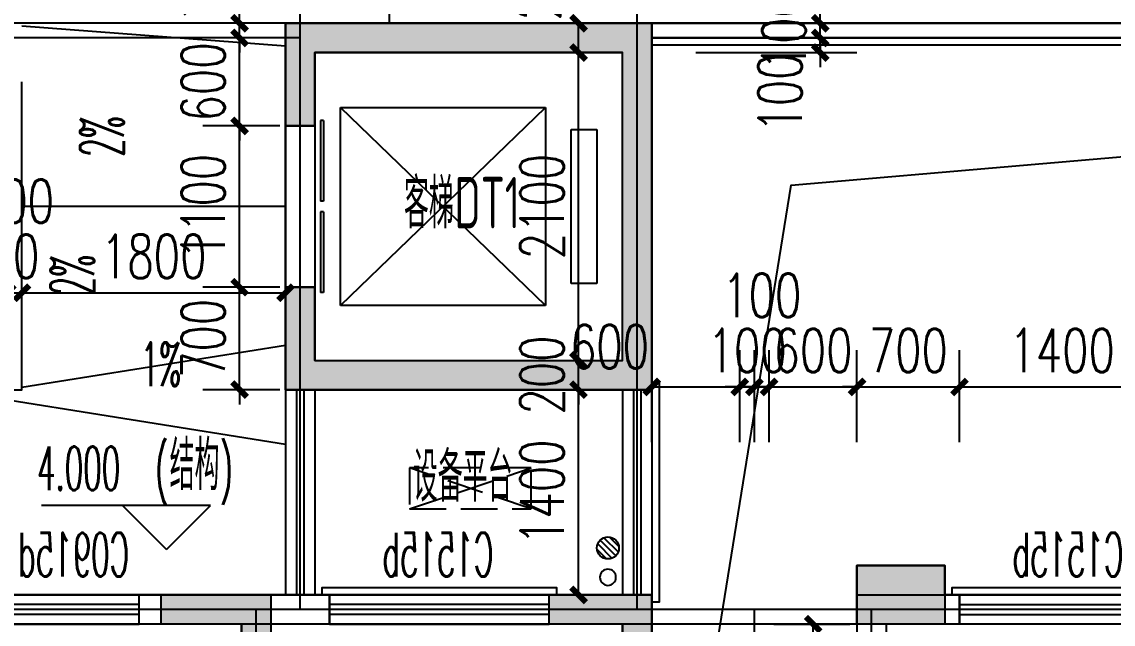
# Model space of a CAD drawing. Extents: x -129588 to 17450, y 1144 to 109436.
# Drawn here: x -21914 to -14465, y 83898 to 88008 of the extents above; entities that cross this region are included whole.
import ezdxf

# ---------------------------------------------------------------- set-up
doc = ezdxf.new("R2010")
doc.units = 0
doc.header["$LTSCALE"] = 1000
doc.header["$MEASUREMENT"] = 0
doc.linetypes.add('DASH', pattern=[0.35, 0.25, -0.1])
for name, color, linetype in [('_S-空调立管', 7, 'Continuous'), ('A-EVTR', 5, 'Continuous'), ('A-洞口', 105, 'Continuous'), ('A-空调室外机', 5, 'DASH'), ('A-第三道尺寸线', 105, 'Continuous'), ('A-线脚看线', 9, 'Continuous'), ('AE-FLOR', 151, 'Continuous'), ('DIM_ELEV', 3, 'Continuous'), ('DIM_SYMB', 3, 'Continuous'), ('DOTE', 16, 'Continuous'), ('LABEL_PM', 7, 'Continuous'), ('NL', 5, 'Continuous'), ('PUB_HATCH', 8, 'Continuous'), ('PUB_TEXT', 7, 'Continuous'), ('WALL', 2, 'Continuous'), ('WINDOW', 4, 'Continuous'), ('WINDOW_TEXT', 7, 'Continuous'), ('ys', 154, 'Continuous'), ('剪力墙', 6, 'Continuous'), ('栏杆', 142, 'Continuous')]:
    doc.layers.add(name, color=color, linetype=linetype)
doc.layers.add('A-area(算全面积)', color=21, linetype='Continuous', plot=False)
doc.layers.add('A-area(算半面积)', color=23, linetype='Continuous', plot=False)
doc.styles.add('_TCH_DIM', font='SIMPLEX.shx', dxfattribs={"width": 0.7, "bigfont": 'GBCBIG.shx'})
doc.styles.add('_TCH_DIM_T3', font='SIMPLEX.shx', dxfattribs={"width": 0.705882, "bigfont": 'GBCBIG.shx'})
doc.styles.add('_TCH_WINDOW', font='SIMPLEX.shx', dxfattribs={"width": 0.7, "height": 3.5, "bigfont": 'GBCBIG.shx'})
doc.styles.get("Standard").update_dxf_attribs({"font": 'gbenor.shx', "width": 0.7, "bigfont": 'gbcbig.shx'})
doc.dimstyles.new('_TCH_ARCH&&100', dxfattribs={"dimtxt": 297.5, "dimasz": 100, "dimexe": 250, "dimexo": 300, "dimgap": 100, "dimtad": 1, "dimdec": 0, "dimzin": 0, "dimdsep": 46, "dimtxsty": '_TCH_DIM_T3', "dimblk": 'ARCHTICK', "dimcen": 0.09, "dimclrt": 7, "dimazin": 2, "dimtfac": 1, "dimtdec": 0, "dimtix": 1, "dimtmove": 2, "dimatfit": 3, "dimfxl": 0, "dimtolj": 1, "dimtzin": 0, "dimarcsym": 0})

# ---------------------------------------------------------------- blocks, each defined once
blk = doc.blocks.new('zhouxianssceng0329')
at = {"layer": 'DOTE'}
for p, q in [((-20013.7, 143398.2), (-20013.7, 156469.4)), ((-17713.7, 143398.2), (-17713.7, 156469.4)), ((5501.3, 147398.2), (-22013.7, 147398.2)), ((-20013.7, 147298.2), (-44988.6, 147298.2)), ((-3313.7, 143398.2), (-44988.6, 143398.2)), ((-20313.7, 132089.9), (-20313.7, 143398.2)), ((-16913.7, 132089.9), (-16913.7, 143398.2)), ((-16113.7, 132089.9), (-16113.7, 143398.2)), ((5501.3, 143298.2), (-44988.6, 143298.2))]:
    blk.add_line(p, q, dxfattribs=at)
blk = doc.blocks.new('jgjlq030328')
at = {"layer": 'PUB_HATCH'}
for points in [[(-266435, 20211.9), (-266435, 20911.9), (-263935, 20911.9), (-263935, 18411.9), (-266435, 18411.9), (-266435, 19111.9), (-266235, 19111.9), (-266235, 18611.9), (-264135, 18611.9), (-264135, 20711.9), (-266235, 20711.9), (-266235, 20211.9)], [(-262535, 17211.9), (-261935, 17211.9), (-261935, 16811.9), (-262535, 16811.9)], [(-267135, 13911.9), (-266735, 13911.9), (-266735, 16811.9), (-267285, 16811.9), (-267285, 17011.9), (-266535, 17011.9), (-266535, 13711.9), (-266735, 13711.9), (-267135, 13711.9)], [(-264635, 17011.9), (-263935, 17011.9), (-263935, 15361.9), (-264135, 15361.9), (-264135, 16811.9), (-264635, 16811.9)]]:
    blk.add_hatch(color=256, dxfattribs=at).paths.add_polyline_path(points)
at = {"layer": '剪力墙'}
for points in [[(-266435, 20211.9), (-266435, 20911.9), (-263935, 20911.9), (-263935, 18411.9), (-266435, 18411.9), (-266435, 19111.9), (-266235, 19111.9), (-266235, 18611.9), (-264135, 18611.9), (-264135, 20711.9), (-266235, 20711.9), (-266235, 20211.9)], [(-262535, 17211.9), (-261935, 17211.9), (-261935, 16811.9), (-262535, 16811.9)], [(-267135, 13911.9), (-266735, 13911.9), (-266735, 16811.9), (-267285, 16811.9), (-267285, 17011.9), (-266535, 17011.9), (-266535, 13711.9), (-266735, 13711.9), (-267135, 13711.9)], [(-264635, 17011.9), (-263935, 17011.9), (-263935, 15361.9), (-264135, 15361.9), (-264135, 16811.9), (-264635, 16811.9)]]:
    blk.add_lwpolyline(points, close=True, dxfattribs=at)
blk.add_lwpolyline([(-262335, 16811.9), (-262335, 16811.9)], dxfattribs=at)
blk = doc.blocks.new('$TCHSYS$WIN2D')
for p, q in [((-0.5, 0.5), (0.5, 0.5)), ((-0.5, 0.5), (-0.5, -0.5)), ((0.5, 0.5), (0.5, -0.5)), ((0.5, 0.1667), (-0.5, 0.1667)), ((0.5, -0.1667), (-0.5, -0.1667)), ((-0.5, -0.5), (0.5, -0.5))]:
    blk.add_line(p, q)
blk = doc.blocks.new('a3huxing0323')
at = {"layer": 'WALL'}
for p, q in [((11207.6, 169534.8), (10507.6, 169534.8)), ((10507.6, 169534.8), (10507.6, 169334.8)), ((11207.6, 169534.8), (11207.6, 166434.8)), ((10507.6, 169334.8), (11007.6, 169334.8)), ((11007.6, 169334.8), (11007.6, 166334.8))]:
    blk.add_line(p, q, dxfattribs=at)
at = {"layer": 'WINDOW'}
ref = blk.add_blockref('$TCHSYS$WIN2D', (9757.6, 169434.8), dxfattribs=dict(at, xscale=1500, yscale=-200, zscale=1500))
ref.add_attrib('A', 'C1515b', (9390.1, 169661), dxfattribs={"layer": 'WINDOW_TEXT', "height": 297.5, "style": '_TCH_WINDOW', "width": 0.494118})
blk = doc.blocks.new('a3+huxing0323')
at = {"layer": 'WALL'}
for p, q in [((-28214.3, 149885.5), (-28214.3, 146785.5)), ((-27514.3, 149885.5), (-28214.3, 149885.5)), ((-27514.3, 149685.5), (-27514.3, 149885.5)), ((-25514.3, 149885.5), (-26014.3, 149885.5)), ((-26014.3, 149885.5), (-26014.3, 149685.5)), ((-24714.3, 149885.5), (-25514.3, 149885.5)), ((-24714.3, 149685.5), (-24714.3, 149885.5)), ((-28014.3, 149685.5), (-28014.3, 146685.5)), ((-28014.3, 149685.5), (-27514.3, 149685.5)), ((-26014.3, 149685.5), (-25614.3, 149685.5)), ((-25614.3, 149685.5), (-25614.3, 146685.5)), ((-25414.3, 149685.5), (-25414.3, 146685.5)), ((-25414.3, 149685.5), (-24714.3, 149685.5))]:
    blk.add_line(p, q, dxfattribs=at)
at = {"layer": 'WINDOW'}
ref = blk.add_blockref('$TCHSYS$WIN2D', (-26764.3, 149785.5), dxfattribs=dict(at, xscale=1500, yscale=200, zscale=1500, rotation=180))
ref.add_attrib('A', 'C1515b', (-27131.8, 150011.7), dxfattribs={"layer": 'WINDOW_TEXT', "height": 297.5, "style": '_TCH_WINDOW', "width": 0.494118})
ref = blk.add_blockref('$TCHSYS$WIN2D', (-24264.3, 149785.5), dxfattribs=dict(at, xscale=900, yscale=200, zscale=900, rotation=180))
ref.add_attrib('A', 'C0915d', (-24645.8, 150011.7), dxfattribs={"layer": 'WINDOW_TEXT', "height": 297.5, "style": '_TCH_WINDOW', "width": 0.494118})
blk = doc.blocks.new('ssxianjiao0329')
at = {"layer": 'A-线脚看线'}
for points in [[(-10063.7, 143498.2), (-10063.7, 143548.2), (-5563.7, 143548.2), (-5563.7, 147248.2), (-17613.7, 147248.2)], [(-17613.7, 144948.2), (-17563.7, 144948.2), (-17563.7, 143448.2), (-17613.7, 143448.2)], [(-19863.7, 143498.2), (-19863.7, 143548.2), (-18263.7, 143548.2), (-18263.7, 143498.2)], [(-15563.7, 143498.2), (-15563.7, 143548.2), (-13963.7, 143548.2), (-13963.7, 143498.2)]]:
    blk.add_lwpolyline(points, dxfattribs=at)
blk = doc.blocks.new('ktswaj')
at = {"linetype": 'DASH'}
blk.add_lwpolyline([(15990.1, 179082.6), (15990.1, 178253.3), (16268.4, 178253.3), (16268.4, 179082.6)], close=True, dxfattribs=at)
for points in [[(15990.1, 179082.6), (16268.4, 178253.3)], [(15990.1, 178253.3), (16268.4, 179082.6)]]:
    blk.add_lwpolyline(points, dxfattribs=at)
blk = doc.blocks.new('$DORLIB2D$00000127')
at = {"color": 0}
for points in [[(-0.5333, 0.7949), (-0.5333, 0.6904)], [(-0.0333, 0.7949), (-0.5333, 0.7949)], [(-0.0333, 0.7949), (-0.0333, 0.6904)], [(0.5333, 0.7949), (0.0333, 0.7949)], [(0.0333, 0.7949), (0.0333, 0.6904)], [(0.5333, 0.7949), (0.5333, 0.6904)], [(-0.0333, 0.6904), (-0.5333, 0.6904)], [(0.5333, 0.6904), (0.0333, 0.6904)], [(0.5, 0.5), (-0.5, 0.5)]]:
    blk.add_lwpolyline(points, dxfattribs=at)
blk = doc.blocks.new('3-122')
at = {"layer": 'A-area(算全面积)'}
blk.add_lwpolyline([(-139372, 87898.2), (-139372, 80998.2), (-137972, 80998.2), (-137971.8, 84298.2), (-137372, 84298.2), (-137372, 84098.2), (-127272, 84098.2), (-127272, 87898.2)], close=True, dxfattribs=at)
at = {"layer": 'A-EVTR'}
for p, q in [((-141497, 86073.2), (-141497, 87423.2)), ((-141497, 87423.2), (-140097, 87423.2)), ((-140097, 86073.2), (-141497, 87423.2)), ((-141497, 86073.2), (-140097, 87423.2)), ((-140097, 87423.2), (-140097, 86073.2)), ((-139922, 86223.2), (-139922, 87273.2)), ((-139922, 87273.2), (-139747, 87273.2)), ((-139747, 87273.2), (-139747, 86223.2)), ((-139747, 86223.2), (-139922, 86223.2)), ((-140097, 86073.2), (-141497, 86073.2))]:
    blk.add_line(p, q, dxfattribs=at)
at = {"layer": 'AE-FLOR'}
for points in [[(-139372, 87998.2), (-127172, 87998.2), (-127172, 83898.2), (-131772, 83898.2)], [(-139372, 87898.2), (-127272, 87898.2), (-127272, 84098.2), (-131772, 84098.2)], [(-146672, 85498.2), (-143672, 85498.2), (-143672, 87598.2)], [(-141872, 85498.2), (-141872, 84098.2)], [(-141672, 85498.2), (-141672, 84098.2)], [(-139572, 85498.2), (-139572, 84098.2)], [(-139372, 85498.2), (-139372, 84098.2)]]:
    blk.add_lwpolyline(points, dxfattribs=at)
at = {"layer": 'DIM_ELEV'}
for p, q in [((-142384.3, 84707.4), (-143537.6, 84707.4)), ((-142684.3, 84407.4), (-142984.3, 84707.4)), ((-142684.3, 84407.4), (-142384.3, 84707.4))]:
    blk.add_line(p, q, dxfattribs=at)
at = {"layer": 'WALL'}
for p, q in [((-141872, 87998.2), (-139372, 87998.2)), ((-141872, 87998.2), (-141872, 87298.2)), ((-139372, 85498.2), (-139372, 87998.2)), ((-141672, 87798.2), (-139572, 87798.2)), ((-141672, 87298.2), (-141672, 87798.2)), ((-139572, 85698.2), (-139572, 87798.2)), ((-141872, 87298.2), (-141672, 87298.2)), ((-141672, 86198.2), (-141872, 86198.2)), ((-141872, 86198.2), (-141872, 85498.2)), ((-141672, 85698.2), (-141672, 86198.2)), ((-141672, 85698.2), (-139572, 85698.2)), ((-141872, 85498.2), (-139372, 85498.2))]:
    blk.add_line(p, q, dxfattribs=at)
at = {"layer": '栏杆'}
for points in [[(-141797, 85498.2), (-141797, 84098.2)], [(-141747, 85498.2), (-141747, 84098.2)], [(-139497, 85498.2), (-139497, 84098.2)], [(-139447, 85498.2), (-139447, 84098.2)]]:
    blk.add_lwpolyline(points, dxfattribs=at)
at = {"layer": 'A-空调室外机', "rotation": 90}
blk.add_blockref('ktswaj', (38057.3, 68695.7), dxfattribs=at)
at = {"layer": 'WINDOW', "xscale": 1100, "yscale": -200, "zscale": 1100, "rotation": 90}
blk.add_blockref('$DORLIB2D$00000127', (-141772, 86748.2), dxfattribs=at)
at = {"layer": 'PUB_TEXT', "width": 0.7}
for s, height, p in [('客梯', 337.59, (-141064.1, 86599.6)), ('DT1', 350, (-140720, 86599.6)), ('设备平台', 337.59, (-141003.6, 84734.2))]:
    blk.add_text(s, height=height, dxfattribs=at).set_placement(p)
at = {"layer": 'PUB_TEXT', "style": '_TCH_DIM'}
for s, height, width, p in [('(', 297.5, 0.494118, (-142761.4, 84812.4)), ('结构', 337.59, 0.7, (-142663.4, 84812.4)), (')', 297.5, 0.494118, (-142319.3, 84812.4)), ('4.000', 297.5, 0.494118, (-143567.6, 84812.4))]:
    blk.add_text(s, height=height, dxfattribs=dict(at, width=width)).set_placement(p)
blk = doc.blocks.new('_LV13')
at = {"color": 0}
for p, q in [((-0.071, 0.495), (-0.495, 0.071)), ((0.183, 0.465), (-0.465, -0.183)), ((0.354, 0.354), (-0.354, -0.354)), ((0.465, 0.183), (-0.183, -0.465)), ((0.495, -0.071), (0.071, -0.495))]:
    blk.add_line(p, q, dxfattribs=at)
blk.add_circle((0, 0), 0.5)
blk = doc.blocks.new('jfdsjajkjkjkjkh')
at = {"layer": '_S-空调立管'}
blk.add_lwpolyline([(-17913.7, 146763.3, 1), (-17913.7, 146653.3, 1)], format="xyb", close=True, dxfattribs=at)
at = {"layer": 'NL', "ltscale": 0.5, "extrusion": (0, 0, -1), "xscale": -150, "yscale": 150, "zscale": -150, "rotation": 270}
blk.add_blockref('_LV13', (17913.7, 146908.3), dxfattribs=at)
blk = doc.blocks.new('_ArchTick')
at = {"color": 0, "linetype": 'ByBlock', "const_width": 0.4}
blk.add_lwpolyline([(-0.5, -0.5), (0.5, 0.5)], dxfattribs=at)
blk = doc.blocks.new('*D420')
at = {"layer": 'A-第三道尺寸线', "color": 0, "lineweight": -2, "transparency": 16777216}
for p, q in [((-16781.5, 83898.2), (-16262.9, 83898.2)), ((-16512.9, 81598.2), (-16512.9, 83898.2)), ((-16781.5, 81598.2), (-16262.9, 81598.2))]:
    blk.add_line(p, q, dxfattribs=at)
at = {"layer": 'Defpoints', "color": 0, "transparency": 16777216}
for p in [(-17081.5, 83898.2), (-16512.9, 83898.2), (-17081.5, 81598.2)]:
    blk.add_point(p, dxfattribs=at)
at = {"layer": 'A-第三道尺寸线', "color": 0, "lineweight": -2, "transparency": 16777216, "xscale": 100, "yscale": 100, "zscale": 100}
for p, rotation in [((-16512.9, 83898.2), 90), ((-16512.9, 81598.2), 270)]:
    blk.add_blockref('_ArchTick', p, dxfattribs=dict(at, rotation=rotation))
at = {"layer": 'A-第三道尺寸线', "color": 7, "transparency": 16777216, "insert": (-16761.7, 82748.2), "char_height": 297.5, "attachment_point": 5, "rotation": 90, "style": '_TCH_DIM_T3'}
blk.add_mtext('\\A1;2300', dxfattribs=at)
blk = doc.blocks.new('*D424')
at = {"layer": 'A-第三道尺寸线', "color": 0, "lineweight": -2, "transparency": 16777216}
for p, q in [((-18791.2, 87998.2), (-17864.3, 87998.2)), ((-18114.3, 87798.2), (-18114.3, 87998.2)), ((-18791.2, 87798.2), (-17864.3, 87798.2))]:
    blk.add_line(p, q, dxfattribs=at)
at = {"layer": 'Defpoints', "color": 0, "transparency": 16777216}
for p in [(-19091.2, 87998.2), (-18114.3, 87998.2), (-19091.2, 87798.2)]:
    blk.add_point(p, dxfattribs=at)
at = {"layer": 'A-第三道尺寸线', "color": 0, "lineweight": -2, "transparency": 16777216, "xscale": 100, "yscale": 100, "zscale": 100}
for p, rotation in [((-18114.3, 87998.2), 90), ((-18114.3, 87798.2), 270)]:
    blk.add_blockref('_ArchTick', p, dxfattribs=dict(at, rotation=rotation))
at = {"layer": 'A-第三道尺寸线', "color": 7, "transparency": 16777216, "insert": (-18389.3, 88287.2), "char_height": 297.5, "attachment_point": 5, "rotation": 90, "style": '_TCH_DIM_T3'}
blk.add_mtext('\\A1;200', dxfattribs=at)
blk = doc.blocks.new('*D425')
at = {"layer": 'A-第三道尺寸线', "color": 0, "lineweight": -2, "transparency": 16777216}
for p, q in [((-18791.2, 87798.2), (-17864.3, 87798.2)), ((-18114.3, 85698.2), (-18114.3, 87798.2)), ((-18791.2, 85698.2), (-17864.3, 85698.2))]:
    blk.add_line(p, q, dxfattribs=at)
at = {"layer": 'Defpoints', "color": 0, "transparency": 16777216}
for p in [(-19091.2, 87798.2), (-18114.3, 87798.2), (-19091.2, 85698.2)]:
    blk.add_point(p, dxfattribs=at)
at = {"layer": 'A-第三道尺寸线', "color": 0, "lineweight": -2, "transparency": 16777216, "xscale": 100, "yscale": 100, "zscale": 100}
for p, rotation in [((-18114.3, 87798.2), 90), ((-18114.3, 85698.2), 270)]:
    blk.add_blockref('_ArchTick', p, dxfattribs=dict(at, rotation=rotation))
at = {"layer": 'A-第三道尺寸线', "color": 7, "transparency": 16777216, "insert": (-18363, 86748.2), "char_height": 297.5, "attachment_point": 5, "rotation": 90, "style": '_TCH_DIM_T3'}
blk.add_mtext('\\A1;2100', dxfattribs=at)
blk = doc.blocks.new('*D426')
at = {"layer": 'A-第三道尺寸线', "color": 0, "lineweight": -2, "transparency": 16777216}
for p, q in [((-18114.3, 85698.2), (-18114.3, 85798.2)), ((-18791.2, 85698.2), (-17864.3, 85698.2)), ((-18114.3, 85498.2), (-18114.3, 85698.2)), ((-18791.2, 85498.2), (-17864.3, 85498.2)), ((-18114.3, 85498.2), (-18114.3, 85398.2))]:
    blk.add_line(p, q, dxfattribs=at)
at = {"layer": 'Defpoints', "color": 0, "transparency": 16777216}
for p in [(-19091.2, 85698.2), (-18114.3, 85698.2), (-19091.2, 85498.2)]:
    blk.add_point(p, dxfattribs=at)
at = {"layer": 'A-第三道尺寸线', "color": 0, "lineweight": -2, "transparency": 16777216, "xscale": 100, "yscale": 100, "zscale": 100}
for p, rotation in [((-18114.3, 85698.2), 270), ((-18114.3, 85498.2), 90)]:
    blk.add_blockref('_ArchTick', p, dxfattribs=dict(at, rotation=rotation))
at = {"layer": 'A-第三道尺寸线', "color": 7, "transparency": 16777216, "insert": (-18363, 85598.2), "char_height": 297.5, "attachment_point": 5, "rotation": 90, "style": '_TCH_DIM_T3'}
blk.add_mtext('\\A1;200', dxfattribs=at)
blk = doc.blocks.new('*D427')
at = {"layer": 'A-第三道尺寸线', "color": 0, "lineweight": -2, "transparency": 16777216}
for p, q in [((-18791.2, 85498.2), (-17864.3, 85498.2)), ((-18114.3, 84098.2), (-18114.3, 85498.2)), ((-18791.2, 84098.2), (-17864.3, 84098.2))]:
    blk.add_line(p, q, dxfattribs=at)
at = {"layer": 'Defpoints', "color": 0, "transparency": 16777216}
for p in [(-19091.2, 85498.2), (-18114.3, 85498.2), (-19091.2, 84098.2)]:
    blk.add_point(p, dxfattribs=at)
at = {"layer": 'A-第三道尺寸线', "color": 0, "lineweight": -2, "transparency": 16777216, "xscale": 100, "yscale": 100, "zscale": 100}
for p, rotation in [((-18114.3, 85498.2), 90), ((-18114.3, 84098.2), 270)]:
    blk.add_blockref('_ArchTick', p, dxfattribs=dict(at, rotation=rotation))
at = {"layer": 'A-第三道尺寸线', "color": 7, "transparency": 16777216, "insert": (-18363, 84798.2), "char_height": 297.5, "attachment_point": 5, "rotation": 90, "style": '_TCH_DIM_T3'}
blk.add_mtext('\\A1;1400', dxfattribs=at)
blk = doc.blocks.new('*D439')
at = {"layer": 'A-第三道尺寸线', "color": 0, "lineweight": -2, "transparency": 16777216}
for p, q in [((-17613.7, 85140.7), (-17613.7, 85767)), ((-17013.7, 85140.7), (-17013.7, 85767)), ((-17613.7, 85517), (-17013.7, 85517))]:
    blk.add_line(p, q, dxfattribs=at)
at = {"layer": 'Defpoints', "color": 0, "transparency": 16777216}
for p in [(-17013.7, 85517), (-17613.7, 84840.7), (-17013.7, 84840.7)]:
    blk.add_point(p, dxfattribs=at)
at = {"layer": 'A-第三道尺寸线', "color": 0, "lineweight": -2, "transparency": 16777216, "xscale": 100, "yscale": 100, "zscale": 100, "rotation": 180}
blk.add_blockref('_ArchTick', (-17613.7, 85517), dxfattribs=at)
at = {"layer": 'A-第三道尺寸线', "color": 0, "lineweight": -2, "transparency": 16777216, "xscale": 100, "yscale": 100, "zscale": 100}
blk.add_blockref('_ArchTick', (-17013.7, 85517), dxfattribs=at)
at = {"layer": 'A-第三道尺寸线', "color": 7, "transparency": 16777216, "insert": (-17902.7, 85792), "char_height": 297.5, "attachment_point": 5, "style": '_TCH_DIM_T3'}
blk.add_mtext('\\A1;600', dxfattribs=at)
blk = doc.blocks.new('*D440')
at = {"layer": 'A-第三道尺寸线', "color": 0, "lineweight": -2, "transparency": 16777216}
for p, q in [((-17013.7, 85140.7), (-17013.7, 85767)), ((-16913.7, 85140.7), (-16913.7, 85767)), ((-17013.7, 85517), (-17113.7, 85517)), ((-17013.7, 85517), (-16913.7, 85517)), ((-16913.7, 85517), (-16813.7, 85517))]:
    blk.add_line(p, q, dxfattribs=at)
at = {"layer": 'Defpoints', "color": 0, "transparency": 16777216}
for p in [(-16913.7, 85517), (-17013.7, 84840.7), (-16913.7, 84840.7)]:
    blk.add_point(p, dxfattribs=at)
at = {"layer": 'A-第三道尺寸线', "color": 0, "lineweight": -2, "transparency": 16777216, "xscale": 100, "yscale": 100, "zscale": 100}
blk.add_blockref('_ArchTick', (-17013.7, 85517), dxfattribs=at)
at = {"layer": 'A-第三道尺寸线', "color": 0, "lineweight": -2, "transparency": 16777216, "xscale": 100, "yscale": 100, "zscale": 100, "rotation": 180}
blk.add_blockref('_ArchTick', (-16913.7, 85517), dxfattribs=at)
at = {"layer": 'A-第三道尺寸线', "color": 7, "transparency": 16777216, "insert": (-16963.7, 85765.8), "char_height": 297.5, "attachment_point": 5, "style": '_TCH_DIM_T3'}
blk.add_mtext('\\A1;100', dxfattribs=at)
blk = doc.blocks.new('*D441')
at = {"layer": 'A-第三道尺寸线', "color": 0, "lineweight": -2, "transparency": 16777216}
for p, q in [((-16913.7, 85140.7), (-16913.7, 85767)), ((-16813.7, 85140.7), (-16813.7, 85767)), ((-16913.7, 85517), (-17013.7, 85517)), ((-16913.7, 85517), (-16813.7, 85517)), ((-16813.7, 85517), (-16713.7, 85517))]:
    blk.add_line(p, q, dxfattribs=at)
at = {"layer": 'Defpoints', "color": 0, "transparency": 16777216}
for p in [(-16813.7, 85517), (-16913.7, 84840.7), (-16813.7, 84840.7)]:
    blk.add_point(p, dxfattribs=at)
at = {"layer": 'A-第三道尺寸线', "color": 0, "lineweight": -2, "transparency": 16777216, "xscale": 100, "yscale": 100, "zscale": 100}
blk.add_blockref('_ArchTick', (-16913.7, 85517), dxfattribs=at)
at = {"layer": 'A-第三道尺寸线', "color": 0, "lineweight": -2, "transparency": 16777216, "xscale": 100, "yscale": 100, "zscale": 100, "rotation": 180}
blk.add_blockref('_ArchTick', (-16813.7, 85517), dxfattribs=at)
at = {"layer": 'A-第三道尺寸线', "color": 7, "transparency": 16777216, "insert": (-16863.7, 86142), "char_height": 297.5, "attachment_point": 5, "style": '_TCH_DIM_T3'}
blk.add_mtext('\\A1;100', dxfattribs=at)
blk = doc.blocks.new('*D442')
at = {"layer": 'A-第三道尺寸线', "color": 0, "lineweight": -2, "transparency": 16777216}
for p, q in [((-16813.7, 85140.7), (-16813.7, 85767)), ((-16213.7, 85140.7), (-16213.7, 85767)), ((-16813.7, 85517), (-16913.7, 85517)), ((-16813.7, 85517), (-16213.7, 85517)), ((-16213.7, 85517), (-16113.7, 85517))]:
    blk.add_line(p, q, dxfattribs=at)
at = {"layer": 'Defpoints', "color": 0, "transparency": 16777216}
for p in [(-16213.7, 85517), (-16813.7, 84840.7), (-16213.7, 84840.7)]:
    blk.add_point(p, dxfattribs=at)
at = {"layer": 'A-第三道尺寸线', "color": 0, "lineweight": -2, "transparency": 16777216, "xscale": 100, "yscale": 100, "zscale": 100}
blk.add_blockref('_ArchTick', (-16813.7, 85517), dxfattribs=at)
at = {"layer": 'A-第三道尺寸线', "color": 0, "lineweight": -2, "transparency": 16777216, "xscale": 100, "yscale": 100, "zscale": 100, "rotation": 180}
blk.add_blockref('_ArchTick', (-16213.7, 85517), dxfattribs=at)
at = {"layer": 'A-第三道尺寸线', "color": 7, "transparency": 16777216, "insert": (-16513.7, 85765.8), "char_height": 297.5, "attachment_point": 5, "style": '_TCH_DIM_T3'}
blk.add_mtext('\\A1;600', dxfattribs=at)
blk = doc.blocks.new('*D443')
at = {"layer": 'A-第三道尺寸线', "color": 0, "lineweight": -2, "transparency": 16777216}
for p, q in [((-16213.7, 85140.7), (-16213.7, 85767)), ((-15513.7, 85140.7), (-15513.7, 85767)), ((-16213.7, 85517), (-16313.7, 85517)), ((-16213.7, 85517), (-15513.7, 85517)), ((-15513.7, 85517), (-15413.7, 85517))]:
    blk.add_line(p, q, dxfattribs=at)
at = {"layer": 'Defpoints', "color": 0, "transparency": 16777216}
for p in [(-15513.7, 85517), (-16213.7, 84840.7), (-15513.7, 84840.7)]:
    blk.add_point(p, dxfattribs=at)
at = {"layer": 'A-第三道尺寸线', "color": 0, "lineweight": -2, "transparency": 16777216, "xscale": 100, "yscale": 100, "zscale": 100}
blk.add_blockref('_ArchTick', (-16213.7, 85517), dxfattribs=at)
at = {"layer": 'A-第三道尺寸线', "color": 0, "lineweight": -2, "transparency": 16777216, "xscale": 100, "yscale": 100, "zscale": 100, "rotation": 180}
blk.add_blockref('_ArchTick', (-15513.7, 85517), dxfattribs=at)
at = {"layer": 'A-第三道尺寸线', "color": 7, "transparency": 16777216, "insert": (-15863.7, 85765.8), "char_height": 297.5, "attachment_point": 5, "style": '_TCH_DIM_T3'}
blk.add_mtext('\\A1;700', dxfattribs=at)
blk = doc.blocks.new('*D444')
at = {"layer": 'A-第三道尺寸线', "color": 0, "lineweight": -2, "transparency": 16777216}
for p, q in [((-15513.7, 85140.7), (-15513.7, 85767)), ((-14113.7, 85140.7), (-14113.7, 85767)), ((-15513.7, 85517), (-14113.7, 85517))]:
    blk.add_line(p, q, dxfattribs=at)
at = {"layer": 'Defpoints', "color": 0, "transparency": 16777216}
for p in [(-14113.7, 85517), (-15513.7, 84840.7), (-14113.7, 84840.7)]:
    blk.add_point(p, dxfattribs=at)
at = {"layer": 'A-第三道尺寸线', "color": 0, "lineweight": -2, "transparency": 16777216, "xscale": 100, "yscale": 100, "zscale": 100, "rotation": 180}
blk.add_blockref('_ArchTick', (-15513.7, 85517), dxfattribs=at)
at = {"layer": 'A-第三道尺寸线', "color": 0, "lineweight": -2, "transparency": 16777216, "xscale": 100, "yscale": 100, "zscale": 100}
blk.add_blockref('_ArchTick', (-14113.7, 85517), dxfattribs=at)
at = {"layer": 'A-第三道尺寸线', "color": 7, "transparency": 16777216, "insert": (-14813.7, 85765.8), "char_height": 297.5, "attachment_point": 5, "style": '_TCH_DIM_T3'}
blk.add_mtext('\\A1;1400', dxfattribs=at)
blk = doc.blocks.new('*D457')
at = {"layer": 'A-第三道尺寸线', "color": 0, "lineweight": -2, "transparency": 16777216}
for p, q in [((-20427.5, 87998.2), (-20427.5, 88098.2)), ((-20153.5, 87998.2), (-20677.5, 87998.2)), ((-20427.5, 87898.2), (-20427.5, 87998.2)), ((-20153.5, 87898.2), (-20677.5, 87898.2)), ((-20427.5, 87898.2), (-20427.5, 87798.2))]:
    blk.add_line(p, q, dxfattribs=at)
at = {"layer": 'Defpoints', "color": 0, "transparency": 16777216}
for p in [(-20427.5, 87998.2), (-19853.5, 87998.2), (-19853.5, 87898.2)]:
    blk.add_point(p, dxfattribs=at)
at = {"layer": 'A-第三道尺寸线', "color": 0, "lineweight": -2, "transparency": 16777216, "xscale": 100, "yscale": 100, "zscale": 100}
for p, rotation in [((-20427.5, 87998.2), 270), ((-20427.5, 87898.2), 90)]:
    blk.add_blockref('_ArchTick', p, dxfattribs=dict(at, rotation=rotation))
at = {"layer": 'A-第三道尺寸线', "color": 7, "transparency": 16777216, "insert": (-20702.5, 88273.2), "char_height": 297.5, "attachment_point": 5, "rotation": 90, "style": '_TCH_DIM_T3'}
blk.add_mtext('\\A1;100', dxfattribs=at)
blk = doc.blocks.new('*D458')
at = {"layer": 'A-第三道尺寸线', "color": 0, "lineweight": -2, "transparency": 16777216}
for p, q in [((-20427.5, 87898.2), (-20427.5, 87998.2)), ((-20153.5, 87898.2), (-20677.5, 87898.2)), ((-20427.5, 87298.2), (-20427.5, 87898.2)), ((-20153.5, 87298.2), (-20677.5, 87298.2)), ((-20427.5, 87298.2), (-20427.5, 87198.2))]:
    blk.add_line(p, q, dxfattribs=at)
at = {"layer": 'Defpoints', "color": 0, "transparency": 16777216}
for p in [(-20427.5, 87898.2), (-19853.5, 87898.2), (-19853.5, 87298.2)]:
    blk.add_point(p, dxfattribs=at)
at = {"layer": 'A-第三道尺寸线', "color": 0, "lineweight": -2, "transparency": 16777216, "xscale": 100, "yscale": 100, "zscale": 100}
for p, rotation in [((-20427.5, 87898.2), 270), ((-20427.5, 87298.2), 90)]:
    blk.add_blockref('_ArchTick', p, dxfattribs=dict(at, rotation=rotation))
at = {"layer": 'A-第三道尺寸线', "color": 7, "transparency": 16777216, "insert": (-20676.3, 87598.2), "char_height": 297.5, "attachment_point": 5, "rotation": 90, "style": '_TCH_DIM_T3'}
blk.add_mtext('\\A1;600', dxfattribs=at)
blk = doc.blocks.new('*D459')
at = {"layer": 'A-第三道尺寸线', "color": 0, "lineweight": -2, "transparency": 16777216}
for p, q in [((-20153.5, 87298.2), (-20677.5, 87298.2)), ((-20427.5, 86198.2), (-20427.5, 87298.2)), ((-20153.5, 86198.2), (-20677.5, 86198.2))]:
    blk.add_line(p, q, dxfattribs=at)
at = {"layer": 'Defpoints', "color": 0, "transparency": 16777216}
for p in [(-20427.5, 87298.2), (-19853.5, 87298.2), (-19853.5, 86198.2)]:
    blk.add_point(p, dxfattribs=at)
at = {"layer": 'A-第三道尺寸线', "color": 0, "lineweight": -2, "transparency": 16777216, "xscale": 100, "yscale": 100, "zscale": 100}
for p, rotation in [((-20427.5, 87298.2), 90), ((-20427.5, 86198.2), 270)]:
    blk.add_blockref('_ArchTick', p, dxfattribs=dict(at, rotation=rotation))
at = {"layer": 'A-第三道尺寸线', "color": 7, "transparency": 16777216, "insert": (-20676.3, 86748.2), "char_height": 297.5, "attachment_point": 5, "rotation": 90, "style": '_TCH_DIM_T3'}
blk.add_mtext('\\A1;1100', dxfattribs=at)
blk = doc.blocks.new('*D460')
at = {"layer": 'A-第三道尺寸线', "color": 0, "lineweight": -2, "transparency": 16777216}
for p, q in [((-20427.5, 86198.2), (-20427.5, 86298.2)), ((-20153.5, 86198.2), (-20677.5, 86198.2)), ((-20427.5, 85498.2), (-20427.5, 86198.2)), ((-20153.5, 85498.2), (-20677.5, 85498.2)), ((-20427.5, 85498.2), (-20427.5, 85398.2))]:
    blk.add_line(p, q, dxfattribs=at)
at = {"layer": 'Defpoints', "color": 0, "transparency": 16777216}
for p in [(-20427.5, 86198.2), (-19853.5, 86198.2), (-19853.5, 85498.2)]:
    blk.add_point(p, dxfattribs=at)
at = {"layer": 'A-第三道尺寸线', "color": 0, "lineweight": -2, "transparency": 16777216, "xscale": 100, "yscale": 100, "zscale": 100}
for p, rotation in [((-20427.5, 86198.2), 270), ((-20427.5, 85498.2), 90)]:
    blk.add_blockref('_ArchTick', p, dxfattribs=dict(at, rotation=rotation))
at = {"layer": 'A-第三道尺寸线', "color": 7, "transparency": 16777216, "insert": (-20676.3, 85848.2), "char_height": 297.5, "attachment_point": 5, "rotation": 90, "style": '_TCH_DIM_T3'}
blk.add_mtext('\\A1;700', dxfattribs=at)
blk = doc.blocks.new('*D500')
at = {"layer": 'A-第三道尺寸线', "color": 0, "lineweight": -2, "transparency": 16777216}
for p, q in [((-22113.7, 85796.1), (-22113.7, 86409.5)), ((-22013.7, 85796.1), (-22013.7, 86409.5)), ((-22113.7, 86159.5), (-22213.7, 86159.5)), ((-22113.7, 86159.5), (-22013.7, 86159.5)), ((-22013.7, 86159.5), (-21913.7, 86159.5))]:
    blk.add_line(p, q, dxfattribs=at)
at = {"layer": 'Defpoints', "color": 0, "transparency": 16777216}
for p in [(-22013.7, 86159.5), (-22113.7, 85496.1), (-22013.7, 85496.1)]:
    blk.add_point(p, dxfattribs=at)
at = {"layer": 'A-第三道尺寸线', "color": 0, "lineweight": -2, "transparency": 16777216, "xscale": 100, "yscale": 100, "zscale": 100}
blk.add_blockref('_ArchTick', (-22113.7, 86159.5), dxfattribs=at)
at = {"layer": 'A-第三道尺寸线', "color": 0, "lineweight": -2, "transparency": 16777216, "xscale": 100, "yscale": 100, "zscale": 100, "rotation": 180}
blk.add_blockref('_ArchTick', (-22013.7, 86159.5), dxfattribs=at)
at = {"layer": 'A-第三道尺寸线', "color": 7, "transparency": 16777216, "insert": (-22063.7, 86408.2), "char_height": 297.5, "attachment_point": 5, "style": '_TCH_DIM_T3'}
blk.add_mtext('\\A1;100', dxfattribs=at)
blk = doc.blocks.new('*D501')
at = {"layer": 'A-第三道尺寸线', "color": 0, "lineweight": -2, "transparency": 16777216}
for p, q in [((-22013.7, 85796.1), (-22013.7, 86409.5)), ((-21913.7, 85796.1), (-21913.7, 86409.5)), ((-22013.7, 86159.5), (-22113.7, 86159.5)), ((-22013.7, 86159.5), (-21913.7, 86159.5)), ((-21913.7, 86159.5), (-21813.7, 86159.5))]:
    blk.add_line(p, q, dxfattribs=at)
at = {"layer": 'Defpoints', "color": 0, "transparency": 16777216}
for p in [(-21913.7, 86159.5), (-22013.7, 85496.1), (-21913.7, 85496.1)]:
    blk.add_point(p, dxfattribs=at)
at = {"layer": 'A-第三道尺寸线', "color": 0, "lineweight": -2, "transparency": 16777216, "xscale": 100, "yscale": 100, "zscale": 100}
blk.add_blockref('_ArchTick', (-22013.7, 86159.5), dxfattribs=at)
at = {"layer": 'A-第三道尺寸线', "color": 0, "lineweight": -2, "transparency": 16777216, "xscale": 100, "yscale": 100, "zscale": 100, "rotation": 180}
blk.add_blockref('_ArchTick', (-21913.7, 86159.5), dxfattribs=at)
at = {"layer": 'A-第三道尺寸线', "color": 7, "transparency": 16777216, "insert": (-21963.7, 86784.5), "char_height": 297.5, "attachment_point": 5, "style": '_TCH_DIM_T3'}
blk.add_mtext('\\A1;100', dxfattribs=at)
blk = doc.blocks.new('*D502')
at = {"layer": 'A-第三道尺寸线', "color": 0, "lineweight": -2, "transparency": 16777216}
for p, q in [((-21913.7, 85796.1), (-21913.7, 86409.5)), ((-20113.7, 85796.1), (-20113.7, 86409.5)), ((-21913.7, 86159.5), (-20113.7, 86159.5))]:
    blk.add_line(p, q, dxfattribs=at)
at = {"layer": 'Defpoints', "color": 0, "transparency": 16777216}
for p in [(-20113.7, 86159.5), (-21913.7, 85496.1), (-20113.7, 85496.1)]:
    blk.add_point(p, dxfattribs=at)
at = {"layer": 'A-第三道尺寸线', "color": 0, "lineweight": -2, "transparency": 16777216, "xscale": 100, "yscale": 100, "zscale": 100, "rotation": 180}
blk.add_blockref('_ArchTick', (-21913.7, 86159.5), dxfattribs=at)
at = {"layer": 'A-第三道尺寸线', "color": 0, "lineweight": -2, "transparency": 16777216, "xscale": 100, "yscale": 100, "zscale": 100}
blk.add_blockref('_ArchTick', (-20113.7, 86159.5), dxfattribs=at)
at = {"layer": 'A-第三道尺寸线', "color": 7, "transparency": 16777216, "insert": (-21013.7, 86408.2), "char_height": 297.5, "attachment_point": 5, "style": '_TCH_DIM_T3'}
blk.add_mtext('\\A1;1800', dxfattribs=at)
blk = doc.blocks.new('*D504')
at = {"layer": 'A-第三道尺寸线', "color": 0, "lineweight": -2, "transparency": 16777216}
for p, q in [((-17313.7, 89398.2), (-16214, 89398.2)), ((-16464, 87998.2), (-16464, 89398.2)), ((-17313.7, 87998.2), (-16214, 87998.2))]:
    blk.add_line(p, q, dxfattribs=at)
at = {"layer": 'Defpoints', "color": 0, "transparency": 16777216}
for p in [(-17613.7, 89398.2), (-16464, 89398.2), (-17613.7, 87998.2)]:
    blk.add_point(p, dxfattribs=at)
at = {"layer": 'A-第三道尺寸线', "color": 0, "lineweight": -2, "transparency": 16777216, "xscale": 100, "yscale": 100, "zscale": 100}
for p, rotation in [((-16464, 89398.2), 90), ((-16464, 87998.2), 270)]:
    blk.add_blockref('_ArchTick', p, dxfattribs=dict(at, rotation=rotation))
at = {"layer": 'A-第三道尺寸线', "color": 7, "transparency": 16777216, "insert": (-16712.7, 88698.2), "char_height": 297.5, "attachment_point": 5, "rotation": 90, "style": '_TCH_DIM_T3'}
blk.add_mtext('\\A1;1400', dxfattribs=at)
blk = doc.blocks.new('*D505')
at = {"layer": 'A-第三道尺寸线', "color": 0, "lineweight": -2, "transparency": 16777216}
for p, q in [((-16464, 87998.2), (-16464, 88098.2)), ((-17313.7, 87998.2), (-16214, 87998.2)), ((-16464, 87898.2), (-16464, 87998.2)), ((-17313.7, 87898.2), (-16214, 87898.2)), ((-16464, 87898.2), (-16464, 87798.2))]:
    blk.add_line(p, q, dxfattribs=at)
at = {"layer": 'Defpoints', "color": 0, "transparency": 16777216}
for p in [(-17613.7, 87998.2), (-16464, 87998.2), (-17613.7, 87898.2)]:
    blk.add_point(p, dxfattribs=at)
at = {"layer": 'A-第三道尺寸线', "color": 0, "lineweight": -2, "transparency": 16777216, "xscale": 100, "yscale": 100, "zscale": 100}
for p, rotation in [((-16464, 87998.2), 270), ((-16464, 87898.2), 90)]:
    blk.add_blockref('_ArchTick', p, dxfattribs=dict(at, rotation=rotation))
at = {"layer": 'A-第三道尺寸线', "color": 7, "transparency": 16777216, "insert": (-16712.7, 87948.2), "char_height": 297.5, "attachment_point": 5, "rotation": 90, "style": '_TCH_DIM_T3'}
blk.add_mtext('\\A1;100', dxfattribs=at)
blk = doc.blocks.new('*D506')
at = {"layer": 'A-第三道尺寸线', "color": 0, "lineweight": -2, "transparency": 16777216}
for p, q in [((-16464, 87898.2), (-16464, 87998.2)), ((-17313.7, 87898.2), (-16214, 87898.2)), ((-16464, 87798.2), (-16464, 87898.2)), ((-17313.7, 87798.2), (-16214, 87798.2)), ((-16464, 87798.2), (-16464, 87698.2))]:
    blk.add_line(p, q, dxfattribs=at)
at = {"layer": 'Defpoints', "color": 0, "transparency": 16777216}
for p in [(-17613.7, 87898.2), (-16464, 87898.2), (-17613.7, 87798.2)]:
    blk.add_point(p, dxfattribs=at)
at = {"layer": 'A-第三道尺寸线', "color": 0, "lineweight": -2, "transparency": 16777216, "xscale": 100, "yscale": 100, "zscale": 100}
for p, rotation in [((-16464, 87898.2), 270), ((-16464, 87798.2), 90)]:
    blk.add_blockref('_ArchTick', p, dxfattribs=dict(at, rotation=rotation))
at = {"layer": 'A-第三道尺寸线', "color": 7, "transparency": 16777216, "insert": (-16739, 87523.2), "char_height": 297.5, "attachment_point": 5, "rotation": 90, "style": '_TCH_DIM_T3'}
blk.add_mtext('\\A1;100', dxfattribs=at)

msp = doc.modelspace()

# ---------------------------------------------------------------- linework, layer by layer
at = {"layer": 'A-area(算全面积)'}
msp.add_lwpolyline([(-20113.7, 87998.2), (-17613.7, 87998.2), (-17613.7, 85498.2), (-20113.7, 85498.2)], close=True, dxfattribs=at)
at = {"layer": 'DIM_SYMB'}
for points in [[(-21113.2, 86932.2, 0, 0, 0), (-21113.2, 87427.1, 80, 0, 0), (-21113.2, 87727.1, 0, 0, 0)], [(-21315.5, 86564.3, 0, 0, 0), (-21315.5, 86069.4, 80, 0, 0), (-21315.5, 85769.4, 0, 0, 0)], [(-20695.5, 85418.3, 0, 0, 0), (-21190.4, 85418.3, 80, 0, 0), (-21490.4, 85418.3, 0, 0, 0)]]:
    msp.add_lwpolyline(points, format="xyseb", dxfattribs=at)
at = {"layer": 'ys'}
for points in [[(-19406.9, 88278.1), (-19406.9, 87998.2)], [(-20113.7, 87842.1), (-21913.7, 87979.2)], [(-20113.7, 86748.2), (-21913.7, 86748.2)], [(-20113.7, 85800.5), (-21913.7, 85512.8)], [(-22223.7, 85463.2), (-20113.7, 85125.9)]]:
    msp.add_lwpolyline(points, dxfattribs=at)

# ---------------------------------------------------------------- block references
msp.add_blockref('zhouxianssceng0329', (0, -59400))
at = {"layer": '剪力墙'}
msp.add_blockref('jgjlq030328', (246321.3, 67086.3), dxfattribs=at)

# ---------------------------------------------------------------- texts
at = {"layer": 'PUB_TEXT', "style": '_TCH_DIM', "width": 0.494118}
for p in [(-21218.2, 87087.8), (-21420.5, 86142.6)]:
    msp.add_text('2%', height=297.5, rotation=90, dxfattribs=at).set_placement(p)
msp.add_text('1%', height=297.5, dxfattribs=at).set_placement((-21103.2, 85523.3))

# ---------------------------------------------------------------- dimensions: what is measured, and where the dimension line sits
at = {"layer": 'A-第三道尺寸线'}
for p1, p2, distance, picture, middle in [((-17613.7, 87998.2), (-17613.7, 89398.2), -1149.8, '*D504', (-16712.7, 88698.2)), ((-17613.7, 87898.2), (-17613.7, 87998.2), -1149.8, '*D505', (-16712.7, 87948.2)), ((-19853.5, 87298.2), (-19853.5, 87898.2), 574, '*D458', (-20676.3, 87598.2)), ((-19091.2, 85698.2), (-19091.2, 87798.2), -976.9, '*D425', (-18363, 86748.2)), ((-19853.5, 86198.2), (-19853.5, 87298.2), 574, '*D459', (-20676.3, 86748.2)), ((-22113.7, 85496.1), (-22013.7, 85496.1), 663.4, '*D500', (-22063.7, 86408.2)), ((-21913.7, 85496.1), (-20113.7, 85496.1), 663.4, '*D502', (-21013.7, 86408.2)), ((-19853.5, 85498.2), (-19853.5, 86198.2), 574, '*D460', (-20676.3, 85848.2)), ((-17013.7, 84840.7), (-16913.7, 84840.7), 676.3, '*D440', (-16963.7, 85765.8)), ((-16813.7, 84840.7), (-16213.7, 84840.7), 676.3, '*D442', (-16513.7, 85765.8)), ((-16213.7, 84840.7), (-15513.7, 84840.7), 676.3, '*D443', (-15863.7, 85765.8)), ((-15513.7, 84840.7), (-14113.7, 84840.7), 676.3, '*D444', (-14813.7, 85765.8)), ((-19091.2, 85498.2), (-19091.2, 85698.2), -976.9, '*D426', (-18363, 85598.2))]:
    dim = msp.add_aligned_dim(p1=p1, p2=p2, distance=distance, dimstyle='_TCH_ARCH&&100', dxfattribs=at)
    dim.commit()
    dim.dimension.update_dxf_attribs({"geometry": picture, "text_midpoint": middle})
for base, p1, p2, angle, picture, middle in [((-20427.5, 87998.2), (-19853.5, 87898.2), (-19853.5, 87998.2), 90, '*D457', (-20702.5, 88273.2)), ((-18114.3, 87998.2), (-19091.2, 87798.2), (-19091.2, 87998.2), 90, '*D424', (-18389.3, 88287.2)), ((-16464, 87898.2), (-17613.7, 87798.2), (-17613.7, 87898.2), 90, '*D506', (-16739, 87523.2)), ((-21913.7, 86159.5), (-22013.7, 85496.1), (-21913.7, 85496.1), 0, '*D501', (-21963.7, 86784.5)), ((-16813.7, 85517), (-16913.7, 84840.7), (-16813.7, 84840.7), 0, '*D441', (-16863.7, 86142)), ((-17013.7, 85517), (-17613.7, 84840.7), (-17013.7, 84840.7), 0, '*D439', (-17902.7, 85792))]:
    dim = msp.add_linear_dim(base=base, p1=p1, p2=p2, angle=angle, dimstyle='_TCH_ARCH&&100', dxfattribs=at)
    dim.commit()
    dim.dimension.update_dxf_attribs({"geometry": picture, "text_midpoint": middle, "dimtype": 129})

# ---------------------------------------------------------------- next in the draw order: block references
at = {"xscale": -1}
msp.add_blockref('a3huxing0323', (-5006.1, -85436.6), dxfattribs=at)

# ---------------------------------------------------------------- next in the draw order: block references
msp.add_blockref('a3+huxing0323', (-45828.1, -65787.3), dxfattribs=at)

# ---------------------------------------------------------------- next in the draw order: linework, layer by layer
at = {"layer": 'A-area(算全面积)'}
msp.add_lwpolyline([(-10013.7, 84098.2), (-15613.7, 84098.2), (-15613.7, 84298.2), (-16213.7, 84298.2), (-16213.7, 80998.2), (-17613.7, 80998.2), (-17613.7, 84098.2), (-24913.7, 84098.2), (-24913.7, 85698.2), (-25563.7, 85698.2), (-25563.6, 84098.2), (-29213.7, 84098.2), (-29213.7, 84298.2), (-29813.7, 84298.2), (-29813.7, 80998.2), (-31213.7, 80998.2)], dxfattribs=at)
at = {"layer": 'A-area(算半面积)'}
msp.add_lwpolyline([(-5513.7, 87898.2), (-17613.7, 87898.2), (-17613.7, 87998.2), (-20113.7, 87998.2), (-20113.7, 84098.2), (-24913.7, 84098.2), (-24913.7, 85698.2), (-22113.7, 85698.2), (-22113.7, 87598.2), (-22513.7, 87598.2), (-22513.7, 87798.2), (-32413.7, 87798.2)], dxfattribs=at)
at = {"layer": 'A-洞口'}
msp.add_lwpolyline([(-17613.7, 80998.2), (-16663.3, 86894.2), (-5563.7, 87848.2)], dxfattribs=at)

# ---------------------------------------------------------------- next in the draw order: block references
msp.add_blockref('ssxianjiao0329', (0, -59400))
at = {"layer": 'A-area(算半面积)'}
msp.add_blockref('jfdsjajkjkjkjkh', (0, -62490.1), dxfattribs=at)
at = {"layer": 'LABEL_PM'}
msp.add_blockref('3-122', (121758.3, 0), dxfattribs=at)

# ---------------------------------------------------------------- next in the draw order: dimensions: what is measured, and where the dimension line sits
at = {"layer": 'A-第三道尺寸线'}
for p1, p2, distance, picture, middle in [((-19091.2, 84098.2), (-19091.2, 85498.2), -976.9, '*D427', (-18363, 84798.2)), ((-17081.5, 81598.2), (-17081.5, 83898.2), -568.5, '*D420', (-16761.7, 82748.2))]:
    dim = msp.add_aligned_dim(p1=p1, p2=p2, distance=distance, dimstyle='_TCH_ARCH&&100', dxfattribs=at)
    dim.commit()
    dim.dimension.update_dxf_attribs({"geometry": picture, "text_midpoint": middle})

doc.saveas('drawing.dxf')
